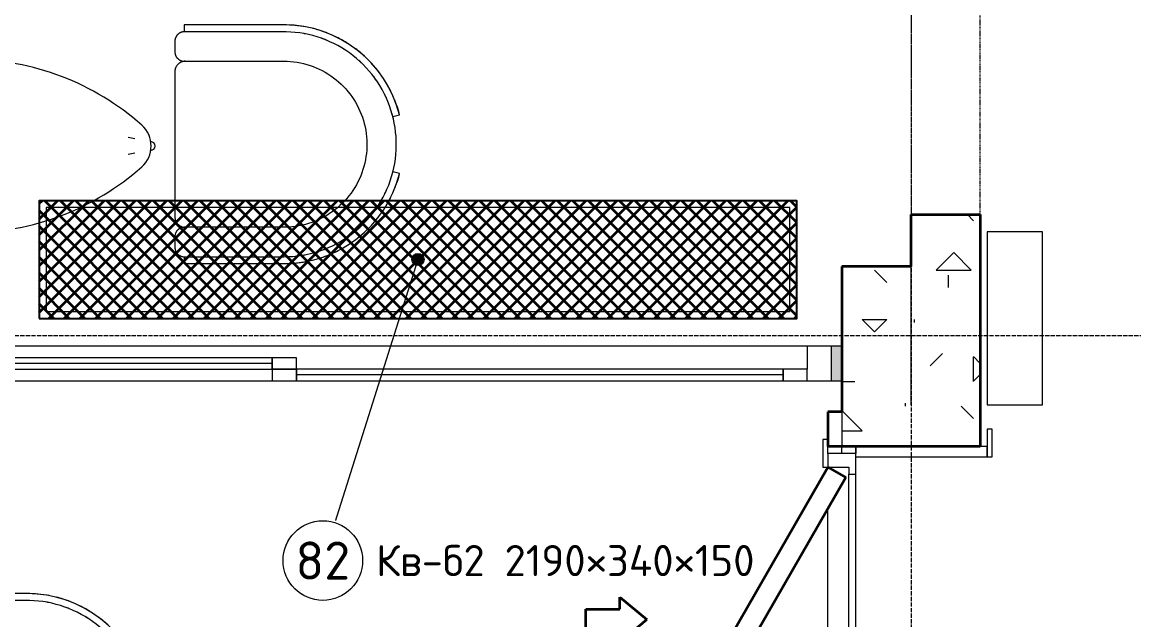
# Model space of a CAD drawing. Header units: millimetres. Extents: x -5016 to 63303, y -6019 to 98943.
# Drawn here: x 7931 to 11144, y 81179 to 82906 of the extents above; entities that cross this region are included whole.
import ezdxf
from ezdxf.enums import TextEntityAlignment as Align

# ---------------------------------------------------------------- set-up
doc = ezdxf.new("R2010")
doc.units = ezdxf.units.MM
doc.linetypes.add('Осевая 12-2-2', pattern=[16, 12, -2, 0, -2])
doc.linetypes.add('Сверху', pattern=[3.96875, 2.38125, -1.5875])
for name, color, linetype, lineweight in [('A-DETL-GENF', 9, 'Continuous', 13), ('A-DOOR', 8, 'Continuous', 13), ('A-FLOR', 9, 'Continuous', 13), ('A-GLAZ', 8, 'Continuous', 13), ('A-WALL', 8, 'Continuous', 13), ('A-WALL-PATT', 8, 'Continuous', 13), ('I-FURN', 9, 'Continuous', 13), ('S-GRID', 8, 'Continuous', 13), ('АР_подложка', 8, 'Continuous', 13), ('ТЗ_АР', 5, 'Continuous', 35), ('ТЗ_АР_марки', 7, 'Continuous', 18), ('ТЗ_контекст', 8, 'Continuous', 18)]:
    doc.layers.add(name, color=color, linetype=linetype, lineweight=lineweight)
doc.styles.add('GOST', font='isocpeur.ttf', dxfattribs={"width": 0.9})
pattern_1 = [(0, (0, 0), (571.5, 571.5), [71.437, -500.062]), (90, (0, 0), (-571.5, 571.5), [71.437, -500.062]), (135, (71.44, 0), (-571.501, 0), [101.028, -707.195]), (0, (71.44, 321.47), (571.5, 571.5), [71.437, -500.062]), (45, (107.16, 285.75), (0, 571.501), [50.514, -757.709]), (135, (107.16, 285.75), (-571.501, 0), [50.514, -757.709]), (0, (285.75, 464.34), (571.5, 571.5), [101.028, -470.472]), (45, (285.75, 464.34), (0, 571.501), [71.437, -736.786]), (135, (386.78, 464.34), (-571.501, 0), [71.437, -736.786]), (90, (392.9, 142.9), (-571.5, 571.5), [71.437, -500.062]), (45, (392.9, 142.88), (0, 571.501), [50.514, -757.709]), (135, (428.62, 178.6), (-571.501, 0), [50.514, -757.709]), (0, (71.44, 142.9), (571.5, 571.5), [35.719, -478.631]), (0, (500.06, 285.75), (571.5, 571.5), [35.719, -478.631]), (90, (321.47, 357.2), (-571.5, 571.5), [35.719, -478.631]), (135, (392.9, 35.7), (-571.501, 0), [50.514, -757.709]), (135, (142.88, 428.62), (-571.501, 0), [50.514, -757.709]), (45, (267.9, 187.52), (0, 571.501), [50.514, -757.709]), (90, (196.45, 71.44), (-571.5, 571.5), [8.93, -562.57]), (90, (223.24, 312.54), (-571.5, 571.5), [8.93, -562.57]), (90, (491.13, 410.77), (-571.5, 571.5), [8.93, -562.57]), (90, (500.06, 107.16), (-571.5, 571.5), [8.93, -562.57])]

# ---------------------------------------------------------------- blocks, each defined once
blk = doc.blocks.new('INT Стол дизайнерский 5 - INT Стол дизайнерский 5-2567614-Планировочное решение')
at = {"layer": 'I-FURN', "color": 39}
for p, q in [((-252.9, 260.3), (-222.7, 239.3)), ((-255.1, 221), (-270.3, 242.9)), ((-212, 231.9), (-195.7, 220.5)), ((-230.5, 185.7), (-241.9, 202)), ((304, 21.1), (284.5, 24.6)), ((352.2, 12.3), (349.9, 12.7)), ((304, -21.1), (284.5, -24.6)), ((352.2, -12.3), (349.9, -12.7)), ((-241.9, -202), (-230.5, -185.7)), ((-270.3, -242.9), (-255.1, -221)), ((-212, -231.9), (-195.7, -220.5)), ((-252.9, -260.3), (-222.7, -239.3))]:
    blk.add_line(p, q, dxfattribs=at)
at = {"layer": 'I-FURN', "color": 39, "flags": 128}
blk.add_lwpolyline([(-175, 250), (-211.4, 244.5), (-246.2, 228.4), (-277.9, 202.3), (-305.1, 167.3), (-326.6, 125), (-341.4, 77.3), (-349, 26.1), (-349, -26.1), (-341.4, -77.3), (-326.6, -125), (-305.1, -167.3), (-277.9, -202.3), (-246.2, -228.4), (-211.4, -244.5), (-175, -250)], dxfattribs=at)
at = {"layer": 'I-FURN', "color": 39}
for centre, radius, start, end in [((-260, 250), 12.5, 45, 180), ((-260, 250), 12.5, 180, 225), ((-175, -501.1), 751.1, 48.3353, 90), ((270.9, 0), 80.3, 0, 48.3353), ((350, 0), 12.5, 0, 90), ((350, 0), 12.5, 270, 0), ((270.9, 0), 80.3, 311.6647, 0), ((-175, 501.1), 751.1, 270, 311.6647), ((-260, -250), 12.5, 135, 180), ((-260, -250), 12.5, 180, 315)]:
    blk.add_arc(centre, radius, start, end, dxfattribs=at)
blk = doc.blocks.new('Кресло 07 - Кресло 07-1842932-Планировочное решение')
at = {"layer": 'I-FURN', "color": 39}
for p, q in [((-267, 276.3), (-298, 276.3)), ((298, 276.3), (267, 276.3)), ((-325, 249.3), (-345, 249.3)), ((-345, 249.3), (-345, -38.7)), ((-325, 249.3), (-325, -38.7)), ((-240, -38.7), (-240, 249.3)), ((240, 249.3), (240, -38.7)), ((345, 249.3), (325, 249.3)), ((325, -38.7), (325, 249.3)), ((345, -38.7), (345, 249.3)), ((-103.8, -366.3), (-104.3, -368.1)), ((-104.3, -368.1), (-84.9, -373.1)), ((-103.8, -366.3), (-104.2, -367.6)), ((-84.9, -373.1), (-80, -353.7)), ((-84.9, -373.1), (-80, -353.7)), ((80, -353.7), (84.9, -373.1)), ((80, -353.7), (84.9, -373.1)), ((84.9, -373.1), (104.3, -368.1)), ((104.3, -368.1), (103.8, -366.3)), ((104.2, -367.6), (103.8, -366.3))]:
    blk.add_line(p, q, dxfattribs=at)
at = {"layer": 'I-FURN'}
blk.add_line((210, 276.3), (-210, 276.3), dxfattribs=at)
at = {"layer": 'I-FURN', "color": 39, "flags": 128}
for points in [[(-298, 276.3), (-299.1, 276.3), (-300.2, 276.2), (-301.2, 276.1), (-302.3, 276), (-303.4, 275.8), (-304.4, 275.5), (-305.5, 275.3), (-306.5, 274.9), (-307.5, 274.6), (-308.5, 274.2), (-309.5, 273.7), (-310.5, 273.3), (-311.4, 272.7), (-312.3, 272.2), (-313.2, 271.6), (-314.1, 271), (-315, 270.3), (-315.8, 269.6), (-316.6, 268.9), (-317.4, 268.1), (-318.1, 267.3), (-318.8, 266.5), (-319.5, 265.7), (-320.1, 264.8), (-320.7, 263.9), (-321.3, 263), (-321.8, 262), (-322.3, 261.1), (-322.8, 260.1), (-323.2, 259.1), (-323.5, 258.1), (-323.9, 257.1), (-324.2, 256), (-324.4, 255), (-324.6, 253.9), (-324.8, 252.8), (-324.9, 251.8), (-325, 250.7), (-325, 249.6), (-325, 249.3)], [(-240, 249.3), (-240, 250.4), (-240.1, 251.5), (-240.2, 252.5), (-240.3, 253.6), (-240.5, 254.7), (-240.8, 255.7), (-241.1, 256.8), (-241.4, 257.8), (-241.7, 258.8), (-242.1, 259.8), (-242.6, 260.8), (-243.1, 261.8), (-243.6, 262.7), (-244.1, 263.7), (-244.7, 264.6), (-245.3, 265.4), (-246, 266.3), (-246.7, 267.1), (-247.4, 267.9), (-248.2, 268.7), (-249, 269.4), (-249.8, 270.1), (-250.6, 270.8), (-251.5, 271.4), (-252.4, 272), (-253.3, 272.6), (-254.3, 273.1), (-255.2, 273.6), (-256.2, 274.1), (-257.2, 274.5), (-258.2, 274.9), (-259.3, 275.2), (-260.3, 275.5), (-261.4, 275.7), (-262.4, 275.9), (-263.5, 276.1), (-264.6, 276.2), (-265.6, 276.3), (-266.7, 276.3), (-267, 276.3)], [(267, 276.3), (265.9, 276.3), (264.8, 276.2), (263.8, 276.1), (262.7, 276), (261.6, 275.8), (260.6, 275.5), (259.5, 275.3), (258.5, 274.9), (257.5, 274.6), (256.5, 274.2), (255.5, 273.7), (254.5, 273.3), (253.6, 272.7), (252.7, 272.2), (251.8, 271.6), (250.9, 271), (250, 270.3), (249.2, 269.6), (248.4, 268.9), (247.6, 268.1), (246.9, 267.3), (246.2, 266.5), (245.5, 265.7), (244.9, 264.8), (244.3, 263.9), (243.7, 263), (243.2, 262), (242.7, 261.1), (242.2, 260.1), (241.8, 259.1), (241.5, 258.1), (241.1, 257.1), (240.8, 256), (240.6, 255), (240.4, 253.9), (240.2, 252.8), (240.1, 251.8), (240, 250.7), (240, 249.6), (240, 249.3)], [(325, 249.3), (325, 250.4), (324.9, 251.5), (324.8, 252.5), (324.7, 253.6), (324.5, 254.7), (324.2, 255.7), (323.9, 256.8), (323.6, 257.8), (323.3, 258.8), (322.9, 259.8), (322.4, 260.8), (321.9, 261.8), (321.4, 262.7), (320.9, 263.7), (320.3, 264.6), (319.7, 265.4), (319, 266.3), (318.3, 267.1), (317.6, 267.9), (316.8, 268.7), (316, 269.4), (315.2, 270.1), (314.4, 270.8), (313.5, 271.4), (312.6, 272), (311.7, 272.6), (310.7, 273.1), (309.8, 273.6), (308.8, 274.1), (307.8, 274.5), (306.8, 274.9), (305.7, 275.2), (304.7, 275.5), (303.6, 275.7), (302.6, 275.9), (301.5, 276.1), (300.4, 276.2), (299.4, 276.3), (298.3, 276.3), (298, 276.3)], [(-325, -38.7), (-324.7, -51.7), (-324, -64.7), (-322.7, -77.6), (-320.8, -90.5), (-318.5, -103.3), (-315.7, -115.9), (-312.3, -128.5), (-308.5, -140.9), (-304.2, -153.2), (-299.3, -165.2), (-294, -177.1), (-288.3, -188.8), (-282, -200.2), (-275.4, -211.3), (-268.2, -222.2), (-260.7, -232.8), (-252.7, -243), (-244.3, -253), (-235.6, -262.6), (-226.4, -271.8), (-216.9, -280.7), (-207.1, -289.2), (-196.9, -297.3), (-186.4, -304.9), (-175.6, -312.2), (-164.5, -319), (-153.2, -325.3), (-141.6, -331.2), (-129.8, -336.6), (-117.8, -341.6), (-105.6, -346.1), (-93.2, -350), (-80.7, -353.5), (-68, -356.5), (-55.2, -359), (-42.4, -360.9), (-29.5, -362.3), (-16.5, -363.3), (-3.5, -363.7), (9.5, -363.5), (22.5, -362.9), (35.4, -361.7), (48.3, -360.1), (61.1, -357.9), (73.8, -355.2), (86.4, -352), (98.9, -348.3), (111.2, -344.1), (123.3, -339.4), (135.2, -334.2), (147, -328.6), (158.4, -322.5), (169.7, -315.9), (180.6, -308.9), (191.3, -301.4), (201.6, -293.6), (211.6, -285.3), (221.3, -276.7), (230.7, -267.6), (239.7, -258.2), (248.2, -248.5), (256.4, -238.4), (264.2, -227.9), (271.6, -217.2), (278.5, -206.2), (285, -195), (291, -183.4), (296.5, -171.7), (301.6, -159.7), (306.2, -147.6), (310.3, -135.2), (313.9, -122.7), (317.1, -110.1), (319.7, -97.4), (321.7, -84.5), (323.3, -71.6), (324.4, -58.7), (324.9, -45.7), (325, -38.7)], [(240, -38.7), (239.8, -48.3), (239.2, -57.9), (238.3, -67.4), (236.9, -76.9), (235.2, -86.4), (233.1, -95.7), (230.7, -105), (227.8, -114.2), (224.6, -123.2), (221.1, -132.1), (217.1, -140.9), (212.9, -149.5), (208.3, -157.9), (203.3, -166.2), (198.1, -174.2), (192.5, -182), (186.6, -189.6), (180.4, -196.9), (174, -204), (167.2, -210.8), (160.2, -217.4), (152.9, -223.7), (145.4, -229.6), (137.6, -235.3), (129.7, -240.6), (121.5, -245.7), (113.1, -250.4), (104.6, -254.7), (95.8, -258.7), (87, -262.4), (78, -265.7), (68.8, -268.6), (59.6, -271.2), (50.2, -273.4), (40.8, -275.2), (31.3, -276.6), (21.8, -277.7), (12.2, -278.4), (2.6, -278.7), (-7, -278.6), (-16.6, -278.1), (-26.2, -277.3), (-35.7, -276), (-45.1, -274.4), (-54.5, -272.4), (-63.8, -270), (-73, -267.3), (-82.1, -264.2), (-91.1, -260.7), (-99.9, -256.9), (-108.5, -252.7), (-117, -248.2), (-125.3, -243.4), (-133.4, -238.2), (-141.2, -232.7), (-148.9, -226.9), (-156.3, -220.8), (-163.5, -214.4), (-170.4, -207.7), (-177, -200.8), (-183.3, -193.6), (-189.4, -186.1), (-195.1, -178.4), (-200.5, -170.5), (-205.7, -162.4), (-210.4, -154.1), (-214.9, -145.6), (-219, -136.9), (-222.7, -128.1), (-226.1, -119.1), (-229.2, -110), (-231.8, -100.8), (-234.1, -91.4), (-236.1, -82), (-237.6, -72.6), (-238.8, -63), (-239.5, -53.5), (-239.9, -43.9), (-240, -38.7)], [(-104.2, -367.6), (-94.6, -370.5), (-84.9, -373.1)], [(84.9, -373.1), (94.6, -370.5), (104.2, -367.6)]]:
    blk.add_lwpolyline(points, dxfattribs=at)
at = {"layer": 'I-FURN', "flags": 128}
for points in [[(-210, 276.3), (-211.2, 276.3), (-212.4, 276.2), (-213.6, 276.1), (-214.8, 275.9), (-216, 275.7), (-217.1, 275.5), (-218.3, 275.1), (-219.4, 274.8), (-220.6, 274.4), (-221.7, 273.9), (-222.8, 273.5), (-223.9, 272.9), (-224.9, 272.4), (-225.9, 271.7), (-226.9, 271.1), (-227.9, 270.4), (-228.9, 269.6), (-229.8, 268.9), (-230.7, 268.1), (-231.5, 267.2), (-232.3, 266.3), (-233.1, 265.4), (-233.9, 264.5), (-234.6, 263.5), (-235.2, 262.5), (-235.9, 261.5), (-236.5, 260.5), (-237, 259.4), (-237.5, 258.3), (-238, 257.2), (-238.4, 256.1), (-238.7, 254.9), (-239.1, 253.8), (-239.3, 252.6), (-239.6, 251.4), (-239.7, 250.2), (-239.9, 249), (-240, 247.8), (-240, 246.6)], [(-210, 276.3), (-211.2, 276.3), (-212.4, 276.2), (-213.6, 276.1), (-214.8, 275.9), (-216, 275.7), (-217.1, 275.5), (-218.3, 275.1), (-219.4, 274.8), (-220.6, 274.4), (-221.7, 273.9), (-222.8, 273.5), (-223.9, 272.9), (-224.9, 272.4), (-225.9, 271.7), (-226.9, 271.1), (-227.9, 270.4), (-228.9, 269.6), (-229.8, 268.9), (-230.7, 268.1), (-231.5, 267.2), (-232.3, 266.3), (-233.1, 265.4), (-233.9, 264.5), (-234.6, 263.5), (-235.2, 262.5), (-235.9, 261.5), (-236.5, 260.5), (-237, 259.4), (-237.5, 258.3), (-238, 257.2), (-238.4, 256.1), (-238.7, 254.9), (-239.1, 253.8), (-239.3, 252.6), (-239.6, 251.4), (-239.7, 250.2), (-239.9, 249), (-240, 247.8), (-240, 246.6)], [(240, 246.3), (240, 247.5), (239.9, 248.7), (239.8, 249.9), (239.6, 251.1), (239.4, 252.3), (239.1, 253.4), (238.8, 254.6), (238.5, 255.8), (238.1, 256.9), (237.6, 258), (237.1, 259.1), (236.6, 260.2), (236, 261.2), (235.4, 262.3), (234.8, 263.3), (234.1, 264.2), (233.3, 265.2), (232.6, 266.1), (231.7, 267), (230.9, 267.8), (230, 268.7), (229.1, 269.4), (228.2, 270.2), (227.2, 270.9), (226.2, 271.6), (225.2, 272.2), (224.1, 272.8), (223.1, 273.3), (222, 273.8), (220.9, 274.3), (219.7, 274.7), (218.6, 275.1), (217.4, 275.4), (216.3, 275.7), (215.1, 275.9), (213.9, 276.1), (212.7, 276.2), (211.5, 276.3), (210.3, 276.3), (210, 276.3)], [(240, 246.3), (240, 247.5), (239.9, 248.7), (239.8, 249.9), (239.6, 251.1), (239.4, 252.3), (239.1, 253.4), (238.8, 254.6), (238.5, 255.8), (238.1, 256.9), (237.6, 258), (237.1, 259.1), (236.6, 260.2), (236, 261.2), (235.4, 262.3), (234.8, 263.3), (234.1, 264.2), (233.3, 265.2), (232.6, 266.1), (231.7, 267), (230.9, 267.8), (230, 268.7), (229.1, 269.4), (228.2, 270.2), (227.2, 270.9), (226.2, 271.6), (225.2, 272.2), (224.1, 272.8), (223.1, 273.3), (222, 273.8), (220.9, 274.3), (219.7, 274.7), (218.6, 275.1), (217.4, 275.4), (216.3, 275.7), (215.1, 275.9), (213.9, 276.1), (212.7, 276.2), (211.5, 276.3), (210.3, 276.3), (210, 276.3)]]:
    blk.add_lwpolyline(points, dxfattribs=at)
at = {"layer": 'I-FURN', "color": 39}
for radius, start, end in [(345, 180, 190.5909), (345, 180, 255.75), (345, 180, 190.5909), (345, 284.25, 0), (345, 349.4091, 360), (345, 349.4091, 0), (325, 190.1935, 190.9899), (325, 349.0101, 349.8065), (345, 194.1112, 201.1821), (345, 194.1112, 201.1821), (345, 338.8179, 345.8888), (345, 338.8179, 345.8888), (325, 199.6431, 202.031), (325, 201.1546, 201.4937), (325, 337.969, 340.3569), (325, 338.5063, 338.8454), (325, 338.5063, 338.8454), (345, 205.4001, 211.7739), (345, 205.4001, 211.7739), (345, 328.2261, 334.5999), (345, 328.2261, 334.5999), (325, 211.0587, 212.9788), (325, 211.7327, 211.9639), (325, 211.7327, 212.0464), (325, 327.0212, 328.9413), (325, 327.9763, 328.2673), (325, 327.9536, 328.2673), (345, 216.2859, 222.3662), (345, 216.2859, 222.3662), (325, 221.8669, 223.9461), (325, 316.0539, 318.1331), (345, 317.6338, 323.7141), (345, 317.6338, 323.7141), (325, 222.3116, 222.6041), (325, 222.3116, 222.6041), (325, 317.3959, 317.6884), (325, 317.3959, 317.6884), (345, 227.0373, 232.9592), (345, 227.0373, 232.9592), (325, 232.0054, 235.0213), (325, 232.8913, 233.4927), (325, 232.8913, 233.4927), (325, 305.0275, 307.6539), (325, 306.7583, 307.1087), (345, 307.0408, 312.9627), (345, 307.0408, 312.9627), (345, 237.7277, 243.5531), (345, 237.7277, 243.5531), (325, 243.4423, 245.8898), (325, 254.5657, 255.75), (325, 284.25, 285.9245), (325, 294.2075, 296.2306), (345, 296.4469, 302.2723), (345, 296.4469, 302.2723), (345, 248.3852, 252.4266), (345, 248.3852, 252.4266), (345, 287.5734, 291.6148), (345, 287.5734, 291.6148)]:
    blk.add_arc((0, -38.7), radius, start, end, dxfattribs=at)
blk = doc.blocks.new('INT 20 Окно раздвижное 3ст - INT 20 Окно раздвижное 3ст 4700-2750-2859571-Планировочное решение')
at = {"layer": 'A-GLAZ'}
h = blk.add_hatch(color=256, dxfattribs=at)
h.paths.add_polyline_path([(-2350, 130), (-2350, 30), (-2320, 30), (-2320, 130)])
h.paths.add_polyline_path([(2350, 130), (2320, 130), (2320, 30), (2350, 30)])
for p, q in [((-2320, 130), (-2350, 130)), ((-2250, 130), (-2320, 130)), ((-2320, 130), (-2320, 30)), ((-2250, 130), (-2320, 130)), ((-2320, 130), (-2320, 30)), ((-2180, 130), (-2250, 130)), ((-2250, 130), (-2250, 96.7)), ((-2180, 96.7), (-2180, 130)), ((-773.3, 130), (-2180, 130)), ((-2180, 130), (-2180, 96.7)), ((-703.3, 130), (-773.3, 130)), ((-773.3, 130), (-773.3, 96.7)), ((-773.3, 96.7), (-773.3, 130)), ((-703.3, 96.7), (-703.3, 130)), ((2310, 130), (-703.3, 130)), ((-2250, 96.7), (-2180, 96.7)), ((-2250, 30), (-2250, 96.7)), ((-2180, 113.3), (-773.3, 113.3)), ((-2180, 96.7), (-773.3, 96.7)), ((-703.3, 96.7), (-773.3, 96.7)), ((-773.3, 96.7), (-773.3, 63.3)), ((-773.3, 96.7), (-703.3, 96.7)), ((-703.3, 63.3), (-703.3, 96.7)), ((703.3, 96.7), (-703.3, 96.7)), ((-703.3, 96.7), (-703.3, 63.3)), ((-703.3, 80), (703.3, 80)), ((-773.3, 63.3), (-703.3, 63.3)), ((-703.3, 63.3), (703.3, 63.3)), ((-2350, 30), (-2320, 30)), ((-2320, 30), (703.3, 30)), ((-2320, 30), (-2250, 30))]:
    blk.add_line(p, q, dxfattribs=at)
blk = doc.blocks.new('INT 19 Дверь входная одностворчатая с остеклением - 1000 х 2480 ОС-Сверху-2841500-Планировочное решение')
at = {"layer": 'A-DOOR', "lineweight": 35}
for p, q in [((-30, 940), (-30, 841.6)), ((-30, 940), (0, 940)), ((0, 940), (30, 940)), ((30, 940), (30, 841.6)), ((-65, 841.6), (0, 764.1)), ((-30, 841.6), (-65, 841.6)), ((65, 841.6), (0, 764.1)), ((30, 841.6), (65, 841.6)), ((-352.1, 628), (-322.1, 680)), ((-322.1, 680), (440, 240)), ((-278.8, 655), (-251.3, 702.6)), ((-244, 675.3), (-261.5, 645)), ((-251.3, 702.6), (-143, 640.1)), ((-153, 622.8), (-244, 675.3)), ((410, 188), (-352.1, 628)), ((-143, 640.1), (-153, 622.8)), ((-336.3, 555.4), (-308.8, 603)), ((-291.5, 593), (-309, 562.7)), ((-228, 492.9), (-336.3, 555.4)), ((-309, 562.7), (-218, 510.2)), ((-218, 510.2), (-228, 492.9)), ((440, 240), (410, 188))]:
    blk.add_line(p, q, dxfattribs=at)
at = {"layer": 'A-DOOR'}
for p, q in [((-440, 255), (-520, 255)), ((-520, 255), (-520, 240)), ((-500, 240), (-480, 240)), ((-500, 240), (-500, 160)), ((-500, 240), (-480, 240)), ((-480, 160), (-480, 240)), ((-480, 240), (-440, 240)), ((-440, 240), (-480, 240)), ((-480, 240), (-480, 160)), ((-440, 240), (-440, 255)), ((-440, 180), (-440, 240)), ((-440, 240), (320, 240)), ((520, 255), (440, 255)), ((440, 255), (440, 240)), ((480, 240), (440, 240)), ((480, 240), (440, 240)), ((440, 240), (440, 180)), ((480, 240), (500, 240)), ((480, 240), (500, 240)), ((480, 160), (480, 240)), ((480, 160), (480, 240)), ((500, 240), (500, 160)), ((520, 240), (520, 255)), ((-420, 180), (-440, 180)), ((-420, 160), (-420, 180)), ((-420, 180), (420, 180)), ((440, 180), (420, 180)), ((420, 180), (420, 160)), ((-500, 160), (-480, 160)), ((-480, 160), (-500, 160)), ((-440, 160), (-480, 160)), ((-480, 160), (-420, 160)), ((-470, -220), (-470, 160)), ((-420, 160), (420, 160)), ((420, 160), (480, 160)), ((440, 160), (480, 160)), ((470, 160), (470, -220)), ((480, 160), (500, 160)), ((500, 160), (480, 160)), ((-548, -220), (-550, -220)), ((-470, -220), (-530, -220)), ((-500, -200), (-500, -220)), ((-500, -220), (-470, -220)), ((-470, -235), (-470, -220)), ((470, -220), (500, -220)), ((550, -220), (470, -220)), ((470, -220), (470, -235)), ((500, -220), (500, -200)), ((550, -235), (550, -220)), ((-550, -235), (-548, -235)), ((-530, -235), (-470, -235)), ((470, -235), (550, -235))]:
    blk.add_line(p, q, dxfattribs=at)
blk.add_arc((440, 240), 880, 153.9137, 180, dxfattribs=at)
blk = doc.blocks.new('Кресло 07 - Кресло 07-V8-Планировочное решение')
at = {"layer": 'I-FURN', "color": 39}
for p, q in [((-267, 276.3), (-298, 276.3)), ((298, 276.3), (267, 276.3)), ((-325, 249.3), (-345, 249.3)), ((-345, 249.3), (-345, -38.7)), ((-325, 249.3), (-325, -38.7)), ((-240, -38.7), (-240, 249.3)), ((240, 249.3), (240, -38.7)), ((345, 249.3), (325, 249.3)), ((325, -38.7), (325, 249.3)), ((345, -38.7), (345, 249.3)), ((-103.8, -366.3), (-104.3, -368.1)), ((-104.3, -368.1), (-84.9, -373.1)), ((-103.8, -366.3), (-104.2, -367.6)), ((-84.9, -373.1), (-80, -353.7)), ((-84.9, -373.1), (-80, -353.7)), ((80, -353.7), (84.9, -373.1)), ((80, -353.7), (84.9, -373.1)), ((84.9, -373.1), (104.3, -368.1)), ((104.3, -368.1), (103.8, -366.3)), ((104.2, -367.6), (103.8, -366.3))]:
    blk.add_line(p, q, dxfattribs=at)
at = {"layer": 'I-FURN'}
blk.add_line((210, 276.3), (-210, 276.3), dxfattribs=at)
at = {"layer": 'I-FURN', "color": 39, "flags": 128}
for points in [[(-298, 276.3), (-299.1, 276.3), (-300.2, 276.2), (-301.2, 276.1), (-302.3, 276), (-303.4, 275.8), (-304.4, 275.5), (-305.5, 275.3), (-306.5, 274.9), (-307.5, 274.6), (-308.5, 274.2), (-309.5, 273.7), (-310.5, 273.3), (-311.4, 272.7), (-312.3, 272.2), (-313.2, 271.6), (-314.1, 271), (-315, 270.3), (-315.8, 269.6), (-316.6, 268.9), (-317.4, 268.1), (-318.1, 267.3), (-318.8, 266.5), (-319.5, 265.7), (-320.1, 264.8), (-320.7, 263.9), (-321.3, 263), (-321.8, 262), (-322.3, 261.1), (-322.8, 260.1), (-323.2, 259.1), (-323.5, 258.1), (-323.9, 257.1), (-324.2, 256), (-324.4, 255), (-324.6, 253.9), (-324.8, 252.8), (-324.9, 251.8), (-325, 250.7), (-325, 249.6), (-325, 249.3)], [(-240, 249.3), (-240, 250.4), (-240.1, 251.5), (-240.2, 252.5), (-240.3, 253.6), (-240.5, 254.7), (-240.8, 255.7), (-241.1, 256.8), (-241.4, 257.8), (-241.7, 258.8), (-242.1, 259.8), (-242.6, 260.8), (-243.1, 261.8), (-243.6, 262.7), (-244.1, 263.7), (-244.7, 264.6), (-245.3, 265.4), (-246, 266.3), (-246.7, 267.1), (-247.4, 267.9), (-248.2, 268.7), (-249, 269.4), (-249.8, 270.1), (-250.6, 270.8), (-251.5, 271.4), (-252.4, 272), (-253.3, 272.6), (-254.3, 273.1), (-255.2, 273.6), (-256.2, 274.1), (-257.2, 274.5), (-258.2, 274.9), (-259.3, 275.2), (-260.3, 275.5), (-261.4, 275.7), (-262.4, 275.9), (-263.5, 276.1), (-264.6, 276.2), (-265.6, 276.3), (-266.7, 276.3), (-267, 276.3)], [(267, 276.3), (265.9, 276.3), (264.8, 276.2), (263.8, 276.1), (262.7, 276), (261.6, 275.8), (260.6, 275.5), (259.5, 275.3), (258.5, 274.9), (257.5, 274.6), (256.5, 274.2), (255.5, 273.7), (254.5, 273.3), (253.6, 272.7), (252.7, 272.2), (251.8, 271.6), (250.9, 271), (250, 270.3), (249.2, 269.6), (248.4, 268.9), (247.6, 268.1), (246.9, 267.3), (246.2, 266.5), (245.5, 265.7), (244.9, 264.8), (244.3, 263.9), (243.7, 263), (243.2, 262), (242.7, 261.1), (242.2, 260.1), (241.8, 259.1), (241.5, 258.1), (241.1, 257.1), (240.8, 256), (240.6, 255), (240.4, 253.9), (240.2, 252.8), (240.1, 251.8), (240, 250.7), (240, 249.6), (240, 249.3)], [(325, 249.3), (325, 250.4), (324.9, 251.5), (324.8, 252.5), (324.7, 253.6), (324.5, 254.7), (324.2, 255.7), (323.9, 256.8), (323.6, 257.8), (323.3, 258.8), (322.9, 259.8), (322.4, 260.8), (321.9, 261.8), (321.4, 262.7), (320.9, 263.7), (320.3, 264.6), (319.7, 265.4), (319, 266.3), (318.3, 267.1), (317.6, 267.9), (316.8, 268.7), (316, 269.4), (315.2, 270.1), (314.4, 270.8), (313.5, 271.4), (312.6, 272), (311.7, 272.6), (310.7, 273.1), (309.8, 273.6), (308.8, 274.1), (307.8, 274.5), (306.8, 274.9), (305.7, 275.2), (304.7, 275.5), (303.6, 275.7), (302.6, 275.9), (301.5, 276.1), (300.4, 276.2), (299.4, 276.3), (298.3, 276.3), (298, 276.3)], [(-325, -38.7), (-324.7, -51.7), (-324, -64.7), (-322.7, -77.6), (-320.8, -90.5), (-318.5, -103.3), (-315.7, -115.9), (-312.3, -128.5), (-308.5, -140.9), (-304.2, -153.2), (-299.3, -165.2), (-294, -177.1), (-288.3, -188.8), (-282, -200.2), (-275.4, -211.3), (-268.2, -222.2), (-260.7, -232.8), (-252.7, -243), (-244.3, -253), (-235.6, -262.6), (-226.4, -271.8), (-216.9, -280.7), (-207.1, -289.2), (-196.9, -297.3), (-186.4, -304.9), (-175.6, -312.2), (-164.5, -319), (-153.2, -325.3), (-141.6, -331.2), (-129.8, -336.6), (-117.8, -341.6), (-105.6, -346.1), (-93.2, -350), (-80.7, -353.5), (-68, -356.5), (-55.2, -359), (-42.4, -360.9), (-29.5, -362.3), (-16.5, -363.3), (-3.5, -363.7), (9.5, -363.5), (22.5, -362.9), (35.4, -361.7), (48.3, -360.1), (61.1, -357.9), (73.8, -355.2), (86.4, -352), (98.9, -348.3), (111.2, -344.1), (123.3, -339.4), (135.2, -334.2), (147, -328.6), (158.4, -322.5), (169.7, -315.9), (180.6, -308.9), (191.3, -301.4), (201.6, -293.6), (211.6, -285.3), (221.3, -276.7), (230.7, -267.6), (239.7, -258.2), (248.2, -248.5), (256.4, -238.4), (264.2, -227.9), (271.6, -217.2), (278.5, -206.2), (285, -195), (291, -183.4), (296.5, -171.7), (301.6, -159.7), (306.2, -147.6), (310.3, -135.2), (313.9, -122.7), (317.1, -110.1), (319.7, -97.4), (321.7, -84.5), (323.3, -71.6), (324.4, -58.7), (324.9, -45.7), (325, -38.7)], [(240, -38.7), (239.8, -48.3), (239.2, -57.9), (238.3, -67.4), (236.9, -76.9), (235.2, -86.4), (233.1, -95.7), (230.7, -105), (227.8, -114.2), (224.6, -123.2), (221.1, -132.1), (217.1, -140.9), (212.9, -149.5), (208.3, -157.9), (203.3, -166.2), (198.1, -174.2), (192.5, -182), (186.6, -189.6), (180.4, -196.9), (174, -204), (167.2, -210.8), (160.2, -217.4), (152.9, -223.7), (145.4, -229.6), (137.6, -235.3), (129.7, -240.6), (121.5, -245.7), (113.1, -250.4), (104.6, -254.7), (95.8, -258.7), (87, -262.4), (78, -265.7), (68.8, -268.6), (59.6, -271.2), (50.2, -273.4), (40.8, -275.2), (31.3, -276.6), (21.8, -277.7), (12.2, -278.4), (2.6, -278.7), (-7, -278.6), (-16.6, -278.1), (-26.2, -277.3), (-35.7, -276), (-45.1, -274.4), (-54.5, -272.4), (-63.8, -270), (-73, -267.3), (-82.1, -264.2), (-91.1, -260.7), (-99.9, -256.9), (-108.5, -252.7), (-117, -248.2), (-125.3, -243.4), (-133.4, -238.2), (-141.2, -232.7), (-148.9, -226.9), (-156.3, -220.8), (-163.5, -214.4), (-170.4, -207.7), (-177, -200.8), (-183.3, -193.6), (-189.4, -186.1), (-195.1, -178.4), (-200.5, -170.5), (-205.7, -162.4), (-210.4, -154.1), (-214.9, -145.6), (-219, -136.9), (-222.7, -128.1), (-226.1, -119.1), (-229.2, -110), (-231.8, -100.8), (-234.1, -91.4), (-236.1, -82), (-237.6, -72.6), (-238.8, -63), (-239.5, -53.5), (-239.9, -43.9), (-240, -38.7)], [(-104.2, -367.6), (-94.6, -370.5), (-84.9, -373.1)], [(84.9, -373.1), (94.6, -370.5), (104.2, -367.6)]]:
    blk.add_lwpolyline(points, dxfattribs=at)
at = {"layer": 'I-FURN', "flags": 128}
for points in [[(-210, 276.3), (-211.2, 276.3), (-212.4, 276.2), (-213.6, 276.1), (-214.8, 275.9), (-216, 275.7), (-217.1, 275.5), (-218.3, 275.1), (-219.4, 274.8), (-220.6, 274.4), (-221.7, 273.9), (-222.8, 273.5), (-223.9, 272.9), (-224.9, 272.4), (-225.9, 271.7), (-226.9, 271.1), (-227.9, 270.4), (-228.9, 269.6), (-229.8, 268.9), (-230.7, 268.1), (-231.5, 267.2), (-232.3, 266.3), (-233.1, 265.4), (-233.9, 264.5), (-234.6, 263.5), (-235.2, 262.5), (-235.9, 261.5), (-236.5, 260.5), (-237, 259.4), (-237.5, 258.3), (-238, 257.2), (-238.4, 256.1), (-238.7, 254.9), (-239.1, 253.8), (-239.3, 252.6), (-239.6, 251.4), (-239.7, 250.2), (-239.9, 249), (-240, 247.8), (-240, 246.6)], [(-210, 276.3), (-211.2, 276.3), (-212.4, 276.2), (-213.6, 276.1), (-214.8, 275.9), (-216, 275.7), (-217.1, 275.5), (-218.3, 275.1), (-219.4, 274.8), (-220.6, 274.4), (-221.7, 273.9), (-222.8, 273.5), (-223.9, 272.9), (-224.9, 272.4), (-225.9, 271.7), (-226.9, 271.1), (-227.9, 270.4), (-228.9, 269.6), (-229.8, 268.9), (-230.7, 268.1), (-231.5, 267.2), (-232.3, 266.3), (-233.1, 265.4), (-233.9, 264.5), (-234.6, 263.5), (-235.2, 262.5), (-235.9, 261.5), (-236.5, 260.5), (-237, 259.4), (-237.5, 258.3), (-238, 257.2), (-238.4, 256.1), (-238.7, 254.9), (-239.1, 253.8), (-239.3, 252.6), (-239.6, 251.4), (-239.7, 250.2), (-239.9, 249), (-240, 247.8), (-240, 246.6)], [(240, 246.3), (240, 247.5), (239.9, 248.7), (239.8, 249.9), (239.6, 251.1), (239.4, 252.3), (239.1, 253.4), (238.8, 254.6), (238.5, 255.8), (238.1, 256.9), (237.6, 258), (237.1, 259.1), (236.6, 260.2), (236, 261.2), (235.4, 262.3), (234.8, 263.3), (234.1, 264.2), (233.3, 265.2), (232.6, 266.1), (231.7, 267), (230.9, 267.8), (230, 268.7), (229.1, 269.4), (228.2, 270.2), (227.2, 270.9), (226.2, 271.6), (225.2, 272.2), (224.1, 272.8), (223.1, 273.3), (222, 273.8), (220.9, 274.3), (219.7, 274.7), (218.6, 275.1), (217.4, 275.4), (216.3, 275.7), (215.1, 275.9), (213.9, 276.1), (212.7, 276.2), (211.5, 276.3), (210.3, 276.3), (210, 276.3)], [(240, 246.3), (240, 247.5), (239.9, 248.7), (239.8, 249.9), (239.6, 251.1), (239.4, 252.3), (239.1, 253.4), (238.8, 254.6), (238.5, 255.8), (238.1, 256.9), (237.6, 258), (237.1, 259.1), (236.6, 260.2), (236, 261.2), (235.4, 262.3), (234.8, 263.3), (234.1, 264.2), (233.3, 265.2), (232.6, 266.1), (231.7, 267), (230.9, 267.8), (230, 268.7), (229.1, 269.4), (228.2, 270.2), (227.2, 270.9), (226.2, 271.6), (225.2, 272.2), (224.1, 272.8), (223.1, 273.3), (222, 273.8), (220.9, 274.3), (219.7, 274.7), (218.6, 275.1), (217.4, 275.4), (216.3, 275.7), (215.1, 275.9), (213.9, 276.1), (212.7, 276.2), (211.5, 276.3), (210.3, 276.3), (210, 276.3)]]:
    blk.add_lwpolyline(points, dxfattribs=at)
at = {"layer": 'I-FURN', "color": 39}
for radius, start, end in [(345, 180, 190.5909), (345, 180, 255.75), (345, 180, 190.5909), (345, 284.25, 0), (345, 349.4091, 360), (345, 349.4091, 0), (325, 190.1935, 190.9899), (325, 349.0101, 349.8065), (345, 194.1112, 201.0258), (345, 194.1112, 201.0258), (345, 338.8179, 345.8888), (345, 338.8179, 345.8888), (325, 199.6431, 202.031), (325, 201.1546, 201.4937), (325, 337.969, 340.3569), (325, 338.5063, 338.8454), (325, 338.5063, 338.8454), (345, 205.4001, 211.7739), (345, 205.4001, 211.7739), (345, 328.2261, 334.5999), (345, 328.2261, 334.5999), (325, 211.0587, 212.9788), (325, 211.7327, 211.9639), (325, 211.7327, 212.0464), (325, 327.0212, 328.9413), (325, 327.9763, 328.2673), (325, 327.9536, 328.2673), (345, 216.2859, 222.3662), (345, 216.2859, 222.3662), (325, 221.8669, 223.9461), (325, 316.0539, 318.1331), (345, 317.6338, 323.7141), (345, 317.6338, 323.7141), (325, 222.3116, 222.6041), (325, 222.3116, 222.6041), (325, 317.3959, 317.6884), (325, 317.3959, 317.6884), (345, 227.0373, 232.9592), (345, 227.0373, 232.9592), (325, 232.0054, 235.0213), (325, 232.8913, 233.4927), (325, 232.8913, 233.4927), (325, 305.0275, 307.6539), (325, 306.6837, 307.1087), (345, 307.0408, 312.9627), (345, 307.0408, 312.9627), (345, 237.7277, 243.5531), (345, 237.7277, 243.5531), (325, 243.4423, 245.8898), (325, 254.5657, 255.75), (325, 284.25, 285.9245), (325, 294.2075, 296.2306), (345, 296.4469, 302.2723), (345, 296.4469, 302.2723), (345, 248.3852, 252.4266), (345, 248.3852, 252.4266), (345, 287.5734, 291.6148), (345, 287.5734, 291.6148)]:
    blk.add_arc((0, -38.7), radius, start, end, dxfattribs=at)
blk = doc.blocks.new('Проем-Дверь - 1000-2865955-Планировочное решение')
at = {"layer": 'A-DETL-GENF', "linetype": 'Сверху'}
for p, q in [((491.8, 100), (-508.2, 100)), ((-508.2, -100), (491.8, -100))]:
    blk.add_line(p, q, dxfattribs=at)
at = {"layer": 'A-DETL-GENF', "lineweight": 35}
for p, q in [((-508.2, 100), (-508.2, -100)), ((491.8, -100), (491.8, 100))]:
    blk.add_line(p, q, dxfattribs=at)
blk = doc.blocks.new('АР_bath')
at = {"layer": 'A-WALL-PATT', "lineweight": 9}
h = blk.add_hatch(dxfattribs=at)
h.set_pattern_fill('FP_1', color=256, style=0, pattern_type=2)
h.set_pattern_definition(pattern_1)
h.paths.add_polyline_path([(12868.2, 6472.6), (12868.2, 7022.6), (12668.2, 7022.6), (12668.2, 6472.6)])
h.paths.add_polyline_path([(12668.2, 8022.6), (12868.2, 8022.6), (12868.2, 11472.6), (12668.2, 11472.6), (12668.2, 8072.6)])
h = blk.add_hatch(dxfattribs=at)
h.set_pattern_fill('FP_1', color=256, style=0, pattern_type=2)
h.set_pattern_definition(pattern_1)
h.paths.add_polyline_path([(12468.2, 6472.6), (12668.2, 6472.6), (12668.2, 6872.6), (12468.2, 6872.6)])
h = blk.add_hatch(dxfattribs=at)
h.set_pattern_fill('FP_1', color=256, style=0, pattern_type=2)
h.set_pattern_definition(pattern_1)
h.paths.add_polyline_path([(12468.2, 4472.6), (12868.2, 4472.6), (12868.2, 5352.6), (12468.2, 5352.6), (12468.2, 4652.8)])
h.paths.add_polyline_path([(12868.2, 6352.6), (12868.2, 6472.6), (12468.2, 6472.6), (12468.2, 6352.6), (12598, 6352.6)])
at = {"layer": 'A-FLOR'}
blk.add_line((12468.2, 6332.6), (12468.2, 6352.6), dxfattribs=at)
at = {"layer": 'A-WALL', "lineweight": 35}
for p, q in [((12668.2, 6872.6), (12668.2, 7022.6)), ((12868.2, 7022.6), (12868.2, 6352.6)), ((12668.2, 6872.6), (12468.2, 6872.6)), ((12468.2, 6872.6), (12468.2, 6452.6)), ((12428.2, 6452.6), (12428.2, 6352.6)), ((12468.2, 6452.6), (12428.2, 6452.6)), ((12868.2, 6352.6), (12428.2, 6352.6))]:
    blk.add_line(p, q, dxfattribs=at)
at = {"layer": 'A-WALL'}
for p, q in [((12668.2, 6472.6), (12668.2, 6872.6)), ((12468.2, 6452.6), (12468.2, 6352.6))]:
    blk.add_line(p, q, dxfattribs=at)
at = {"layer": 'S-GRID', "linetype": 'Осевая 12-2-2'}
for p, q in [((12668.2, 11472.6), (12668.2, 1288.7)), ((18268.2, 6672.6), (-101.7, 6672.6))]:
    blk.add_line(p, q, dxfattribs=at)
at = {"layer": 'A-DETL-GENF', "lineweight": 35, "rotation": 90}
blk.add_blockref('Проем-Дверь - 1000-2865955-Планировочное решение', (12768.2, 7530.8), dxfattribs=at)
at = {"layer": 'A-DOOR', "lineweight": 35, "rotation": 90}
blk.add_blockref('INT 19 Дверь входная одностворчатая с остеклением - 1000 х 2480 ОС-Сверху-2841500-Планировочное решение', (12668.2, 5852.6), dxfattribs=at)
at = {"layer": 'A-GLAZ', "rotation": 180}
blk.add_blockref('INT 20 Окно раздвижное 3ст - INT 20 Окно раздвижное 3ст 4700-2750-2859571-Планировочное решение', (10118.2, 6672.6), dxfattribs=at)
at = {"layer": 'I-FURN', "rotation": 90.00000000000038}
for name, p in [('Кресло 07 - Кресло 07-1842932-Планировочное решение', (10816.7, 7226)), ('Кресло 07 - Кресло 07-V8-Планировочное решение', (10074.5, 5582.6))]:
    blk.add_blockref(name, p, dxfattribs=at)
at = {"layer": 'I-FURN', "color": 39}
blk.add_blockref('INT Стол дизайнерский 5 - INT Стол дизайнерский 5-2567614-Планировочное решение', (10120.4, 7221), dxfattribs=at)

msp = doc.modelspace()

# ---------------------------------------------------------------- block references
at = {"layer": 'АР_подложка'}
msp.add_blockref('АР_bath', (-2168, 75327), dxfattribs=at)

# ---------------------------------------------------------------- next in the draw order: hatches: boundary and pattern name
at = {"layer": 'ТЗ_АР'}
h = msp.add_hatch(dxfattribs=at)
h.set_pattern_fill('ANSI37', scale=10)
h.paths.add_polyline_path([(7980, 82050), (10170, 82050), (10170, 82390), (7980, 82390)])
at = {"layer": 'ТЗ_АР_марки'}
h = msp.add_hatch(color=7, dxfattribs=at)
edge = h.paths.add_edge_path()
edge.add_arc((9075, 82220), 17.5, 0, 360)

# ---------------------------------------------------------------- next in the draw order: linework, layer by layer
at = {"layer": 'ТЗ_АР', "lineweight": 25}
msp.add_lwpolyline([(7980, 82050), (10170, 82050), (10170, 82390), (7980, 82390)], close=True, dxfattribs=at)
at = {"layer": 'ТЗ_АР_марки', "lineweight": 13}
msp.add_lwpolyline([(9075, 82220), (8834.7, 81459.7)], dxfattribs=at)
at = {"layer": 'ТЗ_АР_марки'}
msp.add_circle((9075, 82220), 17.5, dxfattribs=at)
at = {"layer": 'ТЗ_контекст'}
for points in [[(8000, 82070), (10150, 82070), (10150, 82370), (8000, 82370)], [(10720, 81800), (10880, 81800), (10880, 82300), (10720, 82300)]]:
    msp.add_lwpolyline(points, close=True, dxfattribs=at)

# ---------------------------------------------------------------- next in the draw order: wipeouts: each hides what was drawn before it
msp.add_wipeout([(8685, 81235), (8915, 81235), (8915, 81465), (8685, 81465)])

# ---------------------------------------------------------------- next in the draw order: linework, layer by layer
at = {"layer": 'ТЗ_АР_марки', "lineweight": 18}
msp.add_circle((8800, 81350), 115, dxfattribs=at)

# ---------------------------------------------------------------- next in the draw order: texts
at = {"layer": 'ТЗ_АР_марки', "style": 'GOST'}
msp.add_text('82', height=110, dxfattribs=at).set_placement((8800, 81350), align=Align.MIDDLE_CENTER)

# ---------------------------------------------------------------- next in the draw order: wipeouts: each hides what was drawn before it
msp.add_wipeout([(8930, 81285), (9979.4, 81285), (9979.4, 81415), (8930, 81415)])

# ---------------------------------------------------------------- next in the draw order: texts
msp.add_text('Кв-б2 2190×340×150', height=90, dxfattribs=at).set_placement((8954, 81350), align=Align.MIDDLE_LEFT)

doc.saveas('drawing.dxf')
